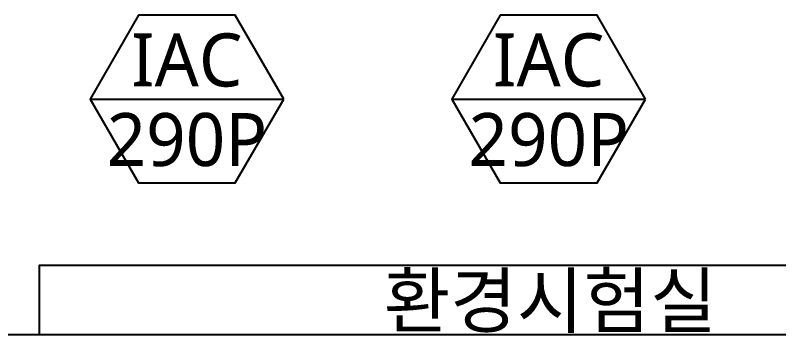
# Model space of a CAD drawing. Header units: millimetres. Extents: x 10547 to 11305, y 9897 to 10391.
# Drawn here: x 10629.48 to 10665.42, y 10049.25 to 10064.3 of the extents above; entities that cross this region are included whole.
import ezdxf
from ezdxf.enums import TextEntityAlignment as Align

# ---------------------------------------------------------------- set-up
doc = ezdxf.new("R2010")
doc.units = ezdxf.units.MM
doc.layers.add('LG-장비번호', color=7, linetype='Continuous')
doc.layers.add('실명', color=231, linetype='Continuous')
doc.styles.add('LG전자', font='')
doc.styles.get('LG전자').set_extended_font_data('Malgun Gothic')

msp = doc.modelspace()

# ---------------------------------------------------------------- linework, layer by layer
at = {"layer": 'LG-장비번호', "color": 1}
for p, q in [((10633.003, 10060.353), (10642.117, 10060.353)), ((10650.036, 10060.353), (10659.15, 10060.353))]:
    msp.add_line(p, q, dxfattribs=at)
at = {"layer": 'LG-장비번호', "color": 252}
msp.add_line((11218.883, 10049.248), (10546.997, 10049.248), dxfattribs=at)
at = {"layer": 'LG-장비번호', "color": 1}
for points in [[(10642.117, 10060.353), (10639.839, 10064.3), (10635.281, 10064.3), (10633.003, 10060.353), (10635.281, 10056.406), (10639.839, 10056.406)], [(10659.15, 10060.353), (10656.871, 10064.3), (10652.314, 10064.3), (10650.036, 10060.353), (10652.314, 10056.406), (10656.871, 10056.406)]]:
    msp.add_lwpolyline(points, close=True, dxfattribs=at)
at = {"layer": '실명', "color": 1}
msp.add_lwpolyline([(10630.627, 10049.248), (10630.627, 10052.533), (10678.558, 10052.533), (10678.558, 10049.248)], close=True, dxfattribs=at)

# ---------------------------------------------------------------- texts
at = {"layer": 'LG-장비번호', "style": 'LG전자'}
for s, p in [('IAC', (10637.56, 10062.194)), ('IAC', (10654.593, 10062.194)), ('290P', (10637.56, 10058.446)), ('290P', (10654.593, 10058.446)), ('환경시험실', (10654.664, 10050.891))]:
    msp.add_text(s, height=2.5, dxfattribs=at).set_placement(p, align=Align.MIDDLE)

doc.saveas('drawing.dxf')
